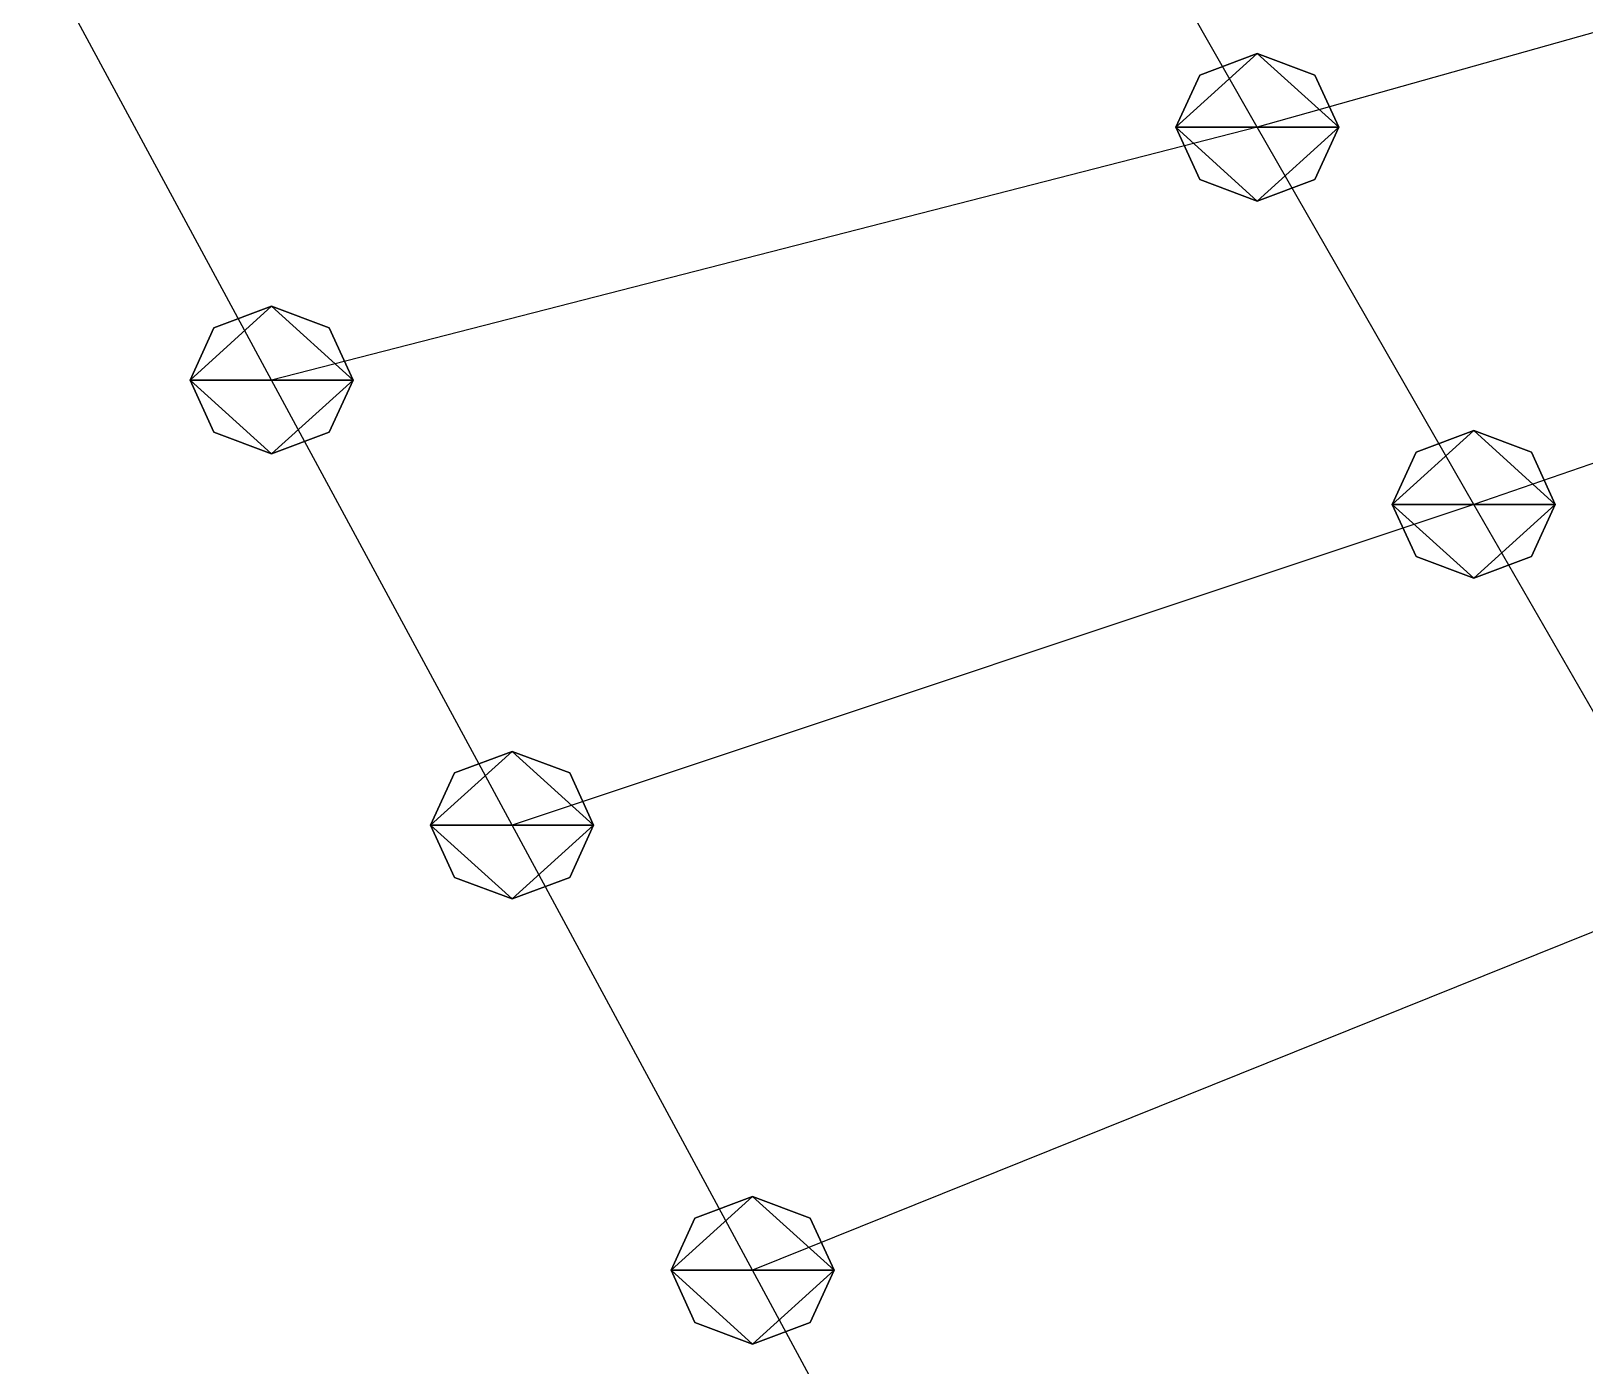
# Model space of a CAD drawing. Header units: metres. Extents: x -75 to 75, y -50 to 48.
# Drawn here: x -68.33 to -49.26, y -22.47 to -6.08 of the extents above; entities that cross this region are included whole.
import ezdxf

# ---------------------------------------------------------------- set-up
doc = ezdxf.new("R2010")
doc.units = ezdxf.units.M

msp = doc.modelspace()

# ---------------------------------------------------------------- linework, layer by layer
for p, q in [((-53.28535, -7.2626953, -217.3912), (-55.780933, -2.8836212, -215.75769)), ((-41.349464, -3.906578, -214.45413), (-53.28535, -7.2626953, -217.3912)), ((-65.38261, -10.3670845, -220.2545), (-68.33421, -4.9017105, -218.02342)), ((-53.28535, -6.356383, -217.81381), (-53.99246, -6.6218357, -217.69003)), ((-53.28535, -6.356383, -217.81381), (-53.99246, -6.6218357, -217.69003)), ((-53.28535, -6.356383, -217.81381), (-53.99246, -6.6218357, -217.69003)), ((-53.28535, -6.356383, -217.81381), (-53.99246, -6.6218357, -217.69003)), ((-52.578243, -6.6218357, -217.69003), (-53.28535, -6.356383, -217.81381)), ((-52.578243, -6.6218357, -217.69003), (-53.28535, -6.356383, -217.81381)), ((-52.578243, -6.6218357, -217.69003), (-53.28535, -6.356383, -217.81381)), ((-52.578243, -6.6218357, -217.69003), (-53.28535, -6.356383, -217.81381)), ((-53.99246, -6.6218357, -217.69003), (-54.28535, -7.2626953, -217.3912)), ((-53.99246, -6.6218357, -217.69003), (-54.28535, -7.2626953, -217.3912)), ((-53.99246, -6.6218357, -217.69003), (-54.28535, -7.2626953, -217.3912)), ((-53.99246, -6.6218357, -217.69003), (-54.28535, -7.2626953, -217.3912)), ((-52.28535, -7.2626953, -217.3912), (-52.578243, -6.6218357, -217.69003)), ((-52.28535, -7.2626953, -217.3912), (-52.578243, -6.6218357, -217.69003)), ((-52.28535, -7.2626953, -217.3912), (-52.578243, -6.6218357, -217.69003)), ((-52.28535, -7.2626953, -217.3912), (-52.578243, -6.6218357, -217.69003)), ((-53.28535, -7.2626953, -217.3912), (-65.38261, -10.3670845, -220.2545)), ((-54.28535, -7.2626953, -217.3912), (-53.99246, -7.903555, -217.09238)), ((-54.28535, -7.2626953, -217.3912), (-53.99246, -7.903555, -217.09238)), ((-54.28535, -7.2626953, -217.3912), (-53.99246, -7.903555, -217.09238)), ((-54.28535, -7.2626953, -217.3912), (-53.99246, -7.903555, -217.09238)), ((-50.62865, -11.893513, -219.09747), (-53.28535, -7.2626953, -217.3912)), ((-52.578243, -7.903555, -217.09238), (-52.28535, -7.2626953, -217.3912)), ((-52.578243, -7.903555, -217.09238), (-52.28535, -7.2626953, -217.3912)), ((-52.578243, -7.903555, -217.09238), (-52.28535, -7.2626953, -217.3912)), ((-52.578243, -7.903555, -217.09238), (-52.28535, -7.2626953, -217.3912)), ((-53.99246, -7.903555, -217.09238), (-53.28535, -8.169008, -216.9686)), ((-53.99246, -7.903555, -217.09238), (-53.28535, -8.169008, -216.9686)), ((-53.99246, -7.903555, -217.09238), (-53.28535, -8.169008, -216.9686)), ((-53.99246, -7.903555, -217.09238), (-53.28535, -8.169008, -216.9686)), ((-53.28535, -8.169008, -216.9686), (-52.578243, -7.903555, -217.09238)), ((-53.28535, -8.169008, -216.9686), (-52.578243, -7.903555, -217.09238)), ((-53.28535, -8.169008, -216.9686), (-52.578243, -7.903555, -217.09238)), ((-53.28535, -8.169008, -216.9686), (-52.578243, -7.903555, -217.09238)), ((-38.897255, -7.847496, -215.68001), (-50.62865, -11.893513, -219.09747)), ((-65.38261, -9.460772, -220.67711), (-66.089714, -9.726225, -220.55333)), ((-65.38261, -9.460772, -220.67711), (-66.089714, -9.726225, -220.55333)), ((-65.38261, -9.460772, -220.67711), (-66.089714, -9.726225, -220.55333)), ((-64.6755, -9.726225, -220.55333), (-65.38261, -9.460772, -220.67711)), ((-64.6755, -9.726225, -220.55333), (-65.38261, -9.460772, -220.67711)), ((-64.6755, -9.726225, -220.55333), (-65.38261, -9.460772, -220.67711)), ((-66.089714, -9.726225, -220.55333), (-66.38261, -10.3670845, -220.2545)), ((-66.089714, -9.726225, -220.55333), (-66.38261, -10.3670845, -220.2545)), ((-66.089714, -9.726225, -220.55333), (-66.38261, -10.3670845, -220.2545)), ((-64.38261, -10.3670845, -220.2545), (-64.6755, -9.726225, -220.55333)), ((-64.38261, -10.3670845, -220.2545), (-64.6755, -9.726225, -220.55333)), ((-64.38261, -10.3670845, -220.2545), (-64.6755, -9.726225, -220.55333)), ((-66.38261, -10.3670845, -220.2545), (-66.089714, -11.007944, -219.95567)), ((-66.38261, -10.3670845, -220.2545), (-66.089714, -11.007944, -219.95567)), ((-66.38261, -10.3670845, -220.2545), (-66.089714, -11.007944, -219.95567)), ((-62.430992, -15.8324585, -222.48558), (-65.38261, -10.3670845, -220.2545)), ((-64.6755, -11.007944, -219.95567), (-64.38261, -10.3670845, -220.2545)), ((-64.6755, -11.007944, -219.95567), (-64.38261, -10.3670845, -220.2545)), ((-64.6755, -11.007944, -219.95567), (-64.38261, -10.3670845, -220.2545)), ((-66.089714, -11.007944, -219.95567), (-65.38261, -11.273397, -219.8319)), ((-66.089714, -11.007944, -219.95567), (-65.38261, -11.273397, -219.8319)), ((-66.089714, -11.007944, -219.95567), (-65.38261, -11.273397, -219.8319)), ((-65.38261, -11.273397, -219.8319), (-64.6755, -11.007944, -219.95567)), ((-65.38261, -11.273397, -219.8319), (-64.6755, -11.007944, -219.95567)), ((-65.38261, -11.273397, -219.8319), (-64.6755, -11.007944, -219.95567)), ((-50.62865, -10.9872, -219.52008), (-51.33576, -11.252653, -219.3963)), ((-50.62865, -10.9872, -219.52008), (-51.33576, -11.252653, -219.3963)), ((-50.62865, -10.9872, -219.52008), (-51.33576, -11.252653, -219.3963)), ((-50.62865, -10.9872, -219.52008), (-51.33576, -11.252653, -219.3963)), ((-49.921543, -11.252653, -219.3963), (-50.62865, -10.9872, -219.52008)), ((-49.921543, -11.252653, -219.3963), (-50.62865, -10.9872, -219.52008)), ((-49.921543, -11.252653, -219.3963), (-50.62865, -10.9872, -219.52008)), ((-49.921543, -11.252653, -219.3963), (-50.62865, -10.9872, -219.52008)), ((-51.33576, -11.252653, -219.3963), (-51.62865, -11.893513, -219.09747)), ((-51.33576, -11.252653, -219.3963), (-51.62865, -11.893513, -219.09747)), ((-51.33576, -11.252653, -219.3963), (-51.62865, -11.893513, -219.09747)), ((-51.33576, -11.252653, -219.3963), (-51.62865, -11.893513, -219.09747)), ((-49.62865, -11.893513, -219.09747), (-49.921543, -11.252653, -219.3963)), ((-49.62865, -11.893513, -219.09747), (-49.921543, -11.252653, -219.3963)), ((-49.62865, -11.893513, -219.09747), (-49.921543, -11.252653, -219.3963)), ((-49.62865, -11.893513, -219.09747), (-49.921543, -11.252653, -219.3963)), ((-50.62865, -11.893513, -219.09747), (-62.430992, -15.8324585, -222.48558)), ((-51.62865, -11.893513, -219.09747), (-51.33576, -12.534372, -218.79865)), ((-51.62865, -11.893513, -219.09747), (-51.33576, -12.534372, -218.79865)), ((-51.62865, -11.893513, -219.09747), (-51.33576, -12.534372, -218.79865)), ((-51.62865, -11.893513, -219.09747), (-51.33576, -12.534372, -218.79865)), ((-47.901283, -16.631449, -220.83209), (-50.62865, -11.893513, -219.09747)), ((-49.921543, -12.534372, -218.79865), (-49.62865, -11.893513, -219.09747)), ((-49.921543, -12.534372, -218.79865), (-49.62865, -11.893513, -219.09747)), ((-49.921543, -12.534372, -218.79865), (-49.62865, -11.893513, -219.09747)), ((-49.921543, -12.534372, -218.79865), (-49.62865, -11.893513, -219.09747)), ((-51.33576, -12.534372, -218.79865), (-50.62865, -12.799826, -218.67487)), ((-51.33576, -12.534372, -218.79865), (-50.62865, -12.799826, -218.67487)), ((-51.33576, -12.534372, -218.79865), (-50.62865, -12.799826, -218.67487)), ((-51.33576, -12.534372, -218.79865), (-50.62865, -12.799826, -218.67487)), ((-50.62865, -12.799826, -218.67487), (-49.921543, -12.534372, -218.79865)), ((-50.62865, -12.799826, -218.67487), (-49.921543, -12.534372, -218.79865)), ((-50.62865, -12.799826, -218.67487), (-49.921543, -12.534372, -218.79865)), ((-50.62865, -12.799826, -218.67487), (-49.921543, -12.534372, -218.79865)), ((-62.430992, -14.926146, -222.90819), (-63.1381, -15.191599, -222.78441)), ((-62.430992, -14.926146, -222.90819), (-63.1381, -15.191599, -222.78441)), ((-62.430992, -14.926146, -222.90819), (-63.1381, -15.191599, -222.78441)), ((-61.723885, -15.191599, -222.78441), (-62.430992, -14.926146, -222.90819)), ((-61.723885, -15.191599, -222.78441), (-62.430992, -14.926146, -222.90819)), ((-61.723885, -15.191599, -222.78441), (-62.430992, -14.926146, -222.90819)), ((-63.1381, -15.191599, -222.78441), (-63.430992, -15.8324585, -222.48558)), ((-63.1381, -15.191599, -222.78441), (-63.430992, -15.8324585, -222.48558)), ((-63.1381, -15.191599, -222.78441), (-63.430992, -15.8324585, -222.48558)), ((-61.430992, -15.8324585, -222.48558), (-61.723885, -15.191599, -222.78441)), ((-61.430992, -15.8324585, -222.48558), (-61.723885, -15.191599, -222.78441)), ((-61.430992, -15.8324585, -222.48558), (-61.723885, -15.191599, -222.78441)), ((-63.430992, -15.8324585, -222.48558), (-63.1381, -16.473318, -222.18675)), ((-63.430992, -15.8324585, -222.48558), (-63.1381, -16.473318, -222.18675)), ((-63.430992, -15.8324585, -222.48558), (-63.1381, -16.473318, -222.18675)), ((-59.479385, -21.297832, -224.71664), (-62.430992, -15.8324585, -222.48558)), ((-61.723885, -16.473318, -222.18675), (-61.430992, -15.8324585, -222.48558)), ((-61.723885, -16.473318, -222.18675), (-61.430992, -15.8324585, -222.48558)), ((-61.723885, -16.473318, -222.18675), (-61.430992, -15.8324585, -222.48558)), ((-63.1381, -16.473318, -222.18675), (-62.430992, -16.738771, -222.06297)), ((-63.1381, -16.473318, -222.18675), (-62.430992, -16.738771, -222.06297)), ((-63.1381, -16.473318, -222.18675), (-62.430992, -16.738771, -222.06297)), ((-62.430992, -16.738771, -222.06297), (-61.723885, -16.473318, -222.18675)), ((-62.430992, -16.738771, -222.06297), (-61.723885, -16.473318, -222.18675)), ((-62.430992, -16.738771, -222.06297), (-61.723885, -16.473318, -222.18675)), ((-47.901283, -16.631449, -220.83209), (-59.479385, -21.297832, -224.71664)), ((-59.479385, -20.39152, -225.13925), (-60.186493, -20.656973, -225.01547)), ((-59.479385, -20.39152, -225.13925), (-60.186493, -20.656973, -225.01547)), ((-59.479385, -20.39152, -225.13925), (-60.186493, -20.656973, -225.01547)), ((-58.772278, -20.656973, -225.01547), (-59.479385, -20.39152, -225.13925)), ((-58.772278, -20.656973, -225.01547), (-59.479385, -20.39152, -225.13925)), ((-58.772278, -20.656973, -225.01547), (-59.479385, -20.39152, -225.13925)), ((-60.186493, -20.656973, -225.01547), (-60.479385, -21.297832, -224.71664)), ((-60.186493, -20.656973, -225.01547), (-60.479385, -21.297832, -224.71664)), ((-60.186493, -20.656973, -225.01547), (-60.479385, -21.297832, -224.71664)), ((-58.479385, -21.297832, -224.71664), (-58.772278, -20.656973, -225.01547)), ((-58.479385, -21.297832, -224.71664), (-58.772278, -20.656973, -225.01547)), ((-58.479385, -21.297832, -224.71664), (-58.772278, -20.656973, -225.01547)), ((-60.479385, -21.297832, -224.71664), (-60.186493, -21.938692, -224.41782)), ((-60.479385, -21.297832, -224.71664), (-60.186493, -21.938692, -224.41782)), ((-60.479385, -21.297832, -224.71664), (-60.186493, -21.938692, -224.41782)), ((-56.527775, -26.763206, -226.94772), (-59.479385, -21.297832, -224.71664)), ((-58.772278, -21.938692, -224.41782), (-58.479385, -21.297832, -224.71664)), ((-58.772278, -21.938692, -224.41782), (-58.479385, -21.297832, -224.71664)), ((-58.772278, -21.938692, -224.41782), (-58.479385, -21.297832, -224.71664)), ((-60.186493, -21.938692, -224.41782), (-59.479385, -22.204145, -224.29404)), ((-60.186493, -21.938692, -224.41782), (-59.479385, -22.204145, -224.29404)), ((-60.186493, -21.938692, -224.41782), (-59.479385, -22.204145, -224.29404)), ((-59.479385, -22.204145, -224.29404), (-58.772278, -21.938692, -224.41782)), ((-59.479385, -22.204145, -224.29404), (-58.772278, -21.938692, -224.41782)), ((-59.479385, -22.204145, -224.29404), (-58.772278, -21.938692, -224.41782))]:
    msp.add_line(p, q)
for points in [[(-54.28535, -7.2626953, -217.3912), (-53.99246, -6.6218357, -217.69003), (-53.28535, -6.356383, -217.81381), (-53.28525, -6.3562827, -217.8137)], [(-54.28535, -7.2626953, -217.3912), (-53.99246, -6.6218357, -217.69003), (-53.28535, -6.356383, -217.81381), (-53.28525, -6.3562827, -217.8137)], [(-54.28535, -7.2626953, -217.3912), (-53.99246, -6.6218357, -217.69003), (-53.28535, -6.356383, -217.81381), (-53.28525, -6.3562827, -217.8137)], [(-54.28535, -7.2626953, -217.3912), (-53.99246, -6.6218357, -217.69003), (-53.28535, -6.356383, -217.81381), (-53.28525, -6.3562827, -217.8137)], [(-54.28535, -7.2626953, -217.3912), (-53.28535, -6.356383, -217.81381), (-52.28535, -7.2626953, -217.3912), (-52.28525, -7.262595, -217.3911)], [(-54.28535, -7.2626953, -217.3912), (-53.28535, -6.356383, -217.81381), (-52.28535, -7.2626953, -217.3912), (-52.28525, -7.262595, -217.3911)], [(-54.28535, -7.2626953, -217.3912), (-53.28535, -6.356383, -217.81381), (-52.28535, -7.2626953, -217.3912), (-52.28525, -7.262595, -217.3911)], [(-54.28535, -7.2626953, -217.3912), (-53.28535, -6.356383, -217.81381), (-52.28535, -7.2626953, -217.3912), (-52.28525, -7.262595, -217.3911)], [(-53.28535, -6.356383, -217.81381), (-52.578243, -6.6218357, -217.69003), (-52.28535, -7.2626953, -217.3912), (-52.28525, -7.262595, -217.3911)], [(-53.28535, -6.356383, -217.81381), (-52.578243, -6.6218357, -217.69003), (-52.28535, -7.2626953, -217.3912), (-52.28525, -7.262595, -217.3911)], [(-53.28535, -6.356383, -217.81381), (-52.578243, -6.6218357, -217.69003), (-52.28535, -7.2626953, -217.3912), (-52.28525, -7.262595, -217.3911)], [(-53.28535, -6.356383, -217.81381), (-52.578243, -6.6218357, -217.69003), (-52.28535, -7.2626953, -217.3912), (-52.28525, -7.262595, -217.3911)], [(-53.28535, -8.169008, -216.9686), (-53.99246, -7.903555, -217.09238), (-54.28535, -7.2626953, -217.3912), (-54.28525, -7.262595, -217.3911)], [(-52.28535, -7.2626953, -217.3912), (-53.28535, -8.169008, -216.9686), (-54.28535, -7.2626953, -217.3912), (-54.28525, -7.262595, -217.3911)], [(-53.28535, -8.169008, -216.9686), (-53.99246, -7.903555, -217.09238), (-54.28535, -7.2626953, -217.3912), (-54.28525, -7.262595, -217.3911)], [(-52.28535, -7.2626953, -217.3912), (-53.28535, -8.169008, -216.9686), (-54.28535, -7.2626953, -217.3912), (-54.28525, -7.262595, -217.3911)], [(-53.28535, -8.169008, -216.9686), (-53.99246, -7.903555, -217.09238), (-54.28535, -7.2626953, -217.3912), (-54.28525, -7.262595, -217.3911)], [(-52.28535, -7.2626953, -217.3912), (-53.28535, -8.169008, -216.9686), (-54.28535, -7.2626953, -217.3912), (-54.28525, -7.262595, -217.3911)], [(-53.28535, -8.169008, -216.9686), (-53.99246, -7.903555, -217.09238), (-54.28535, -7.2626953, -217.3912), (-54.28525, -7.262595, -217.3911)], [(-52.28535, -7.2626953, -217.3912), (-53.28535, -8.169008, -216.9686), (-54.28535, -7.2626953, -217.3912), (-54.28525, -7.262595, -217.3911)], [(-52.28535, -7.2626953, -217.3912), (-52.578243, -7.903555, -217.09238), (-53.28535, -8.169008, -216.9686), (-53.28525, -8.168908, -216.96849)], [(-52.28535, -7.2626953, -217.3912), (-52.578243, -7.903555, -217.09238), (-53.28535, -8.169008, -216.9686), (-53.28525, -8.168908, -216.96849)], [(-52.28535, -7.2626953, -217.3912), (-52.578243, -7.903555, -217.09238), (-53.28535, -8.169008, -216.9686), (-53.28525, -8.168908, -216.96849)], [(-52.28535, -7.2626953, -217.3912), (-52.578243, -7.903555, -217.09238), (-53.28535, -8.169008, -216.9686), (-53.28525, -8.168908, -216.96849)], [(-66.38261, -10.3670845, -220.2545), (-66.089714, -9.726225, -220.55333), (-65.38261, -9.460772, -220.67711), (-65.38251, -9.460671, -220.677)], [(-66.38261, -10.3670845, -220.2545), (-66.089714, -9.726225, -220.55333), (-65.38261, -9.460772, -220.67711), (-65.38251, -9.460671, -220.677)], [(-66.38261, -10.3670845, -220.2545), (-66.089714, -9.726225, -220.55333), (-65.38261, -9.460772, -220.67711), (-65.38251, -9.460671, -220.677)], [(-66.38261, -10.3670845, -220.2545), (-65.38261, -9.460772, -220.67711), (-64.38261, -10.3670845, -220.2545), (-64.38251, -10.366984, -220.2544)], [(-66.38261, -10.3670845, -220.2545), (-65.38261, -9.460772, -220.67711), (-64.38261, -10.3670845, -220.2545), (-64.38251, -10.366984, -220.2544)], [(-66.38261, -10.3670845, -220.2545), (-65.38261, -9.460772, -220.67711), (-64.38261, -10.3670845, -220.2545), (-64.38251, -10.366984, -220.2544)], [(-65.38261, -9.460772, -220.67711), (-64.6755, -9.726225, -220.55333), (-64.38261, -10.3670845, -220.2545), (-64.38251, -10.366984, -220.2544)], [(-65.38261, -9.460772, -220.67711), (-64.6755, -9.726225, -220.55333), (-64.38261, -10.3670845, -220.2545), (-64.38251, -10.366984, -220.2544)], [(-65.38261, -9.460772, -220.67711), (-64.6755, -9.726225, -220.55333), (-64.38261, -10.3670845, -220.2545), (-64.38251, -10.366984, -220.2544)], [(-65.38261, -11.273397, -219.8319), (-66.089714, -11.007944, -219.95567), (-66.38261, -10.3670845, -220.2545), (-66.38251, -10.366984, -220.2544)], [(-64.38261, -10.3670845, -220.2545), (-65.38261, -11.273397, -219.8319), (-66.38261, -10.3670845, -220.2545), (-66.38251, -10.366984, -220.2544)], [(-65.38261, -11.273397, -219.8319), (-66.089714, -11.007944, -219.95567), (-66.38261, -10.3670845, -220.2545), (-66.38251, -10.366984, -220.2544)], [(-64.38261, -10.3670845, -220.2545), (-65.38261, -11.273397, -219.8319), (-66.38261, -10.3670845, -220.2545), (-66.38251, -10.366984, -220.2544)], [(-65.38261, -11.273397, -219.8319), (-66.089714, -11.007944, -219.95567), (-66.38261, -10.3670845, -220.2545), (-66.38251, -10.366984, -220.2544)], [(-64.38261, -10.3670845, -220.2545), (-65.38261, -11.273397, -219.8319), (-66.38261, -10.3670845, -220.2545), (-66.38251, -10.366984, -220.2544)], [(-64.38261, -10.3670845, -220.2545), (-64.6755, -11.007944, -219.95567), (-65.38261, -11.273397, -219.8319), (-65.38251, -11.273297, -219.83179)], [(-64.38261, -10.3670845, -220.2545), (-64.6755, -11.007944, -219.95567), (-65.38261, -11.273397, -219.8319), (-65.38251, -11.273297, -219.83179)], [(-64.38261, -10.3670845, -220.2545), (-64.6755, -11.007944, -219.95567), (-65.38261, -11.273397, -219.8319), (-65.38251, -11.273297, -219.83179)], [(-51.62865, -11.893513, -219.09747), (-51.33576, -11.252653, -219.3963), (-50.62865, -10.9872, -219.52008), (-50.62855, -10.9871, -219.51997)], [(-51.62865, -11.893513, -219.09747), (-51.33576, -11.252653, -219.3963), (-50.62865, -10.9872, -219.52008), (-50.62855, -10.9871, -219.51997)], [(-51.62865, -11.893513, -219.09747), (-51.33576, -11.252653, -219.3963), (-50.62865, -10.9872, -219.52008), (-50.62855, -10.9871, -219.51997)], [(-51.62865, -11.893513, -219.09747), (-51.33576, -11.252653, -219.3963), (-50.62865, -10.9872, -219.52008), (-50.62855, -10.9871, -219.51997)], [(-51.62865, -11.893513, -219.09747), (-50.62865, -10.9872, -219.52008), (-49.62865, -11.893513, -219.09747), (-49.62855, -11.893413, -219.09737)], [(-51.62865, -11.893513, -219.09747), (-50.62865, -10.9872, -219.52008), (-49.62865, -11.893513, -219.09747), (-49.62855, -11.893413, -219.09737)], [(-51.62865, -11.893513, -219.09747), (-50.62865, -10.9872, -219.52008), (-49.62865, -11.893513, -219.09747), (-49.62855, -11.893413, -219.09737)], [(-51.62865, -11.893513, -219.09747), (-50.62865, -10.9872, -219.52008), (-49.62865, -11.893513, -219.09747), (-49.62855, -11.893413, -219.09737)], [(-50.62865, -10.9872, -219.52008), (-49.921543, -11.252653, -219.3963), (-49.62865, -11.893513, -219.09747), (-49.62855, -11.893413, -219.09737)], [(-50.62865, -10.9872, -219.52008), (-49.921543, -11.252653, -219.3963), (-49.62865, -11.893513, -219.09747), (-49.62855, -11.893413, -219.09737)], [(-50.62865, -10.9872, -219.52008), (-49.921543, -11.252653, -219.3963), (-49.62865, -11.893513, -219.09747), (-49.62855, -11.893413, -219.09737)], [(-50.62865, -10.9872, -219.52008), (-49.921543, -11.252653, -219.3963), (-49.62865, -11.893513, -219.09747), (-49.62855, -11.893413, -219.09737)], [(-50.62865, -12.799826, -218.67487), (-51.33576, -12.534372, -218.79865), (-51.62865, -11.893513, -219.09747), (-51.62855, -11.893413, -219.09737)], [(-49.62865, -11.893513, -219.09747), (-50.62865, -12.799826, -218.67487), (-51.62865, -11.893513, -219.09747), (-51.62855, -11.893413, -219.09737)], [(-50.62865, -12.799826, -218.67487), (-51.33576, -12.534372, -218.79865), (-51.62865, -11.893513, -219.09747), (-51.62855, -11.893413, -219.09737)], [(-49.62865, -11.893513, -219.09747), (-50.62865, -12.799826, -218.67487), (-51.62865, -11.893513, -219.09747), (-51.62855, -11.893413, -219.09737)], [(-50.62865, -12.799826, -218.67487), (-51.33576, -12.534372, -218.79865), (-51.62865, -11.893513, -219.09747), (-51.62855, -11.893413, -219.09737)], [(-49.62865, -11.893513, -219.09747), (-50.62865, -12.799826, -218.67487), (-51.62865, -11.893513, -219.09747), (-51.62855, -11.893413, -219.09737)], [(-50.62865, -12.799826, -218.67487), (-51.33576, -12.534372, -218.79865), (-51.62865, -11.893513, -219.09747), (-51.62855, -11.893413, -219.09737)], [(-49.62865, -11.893513, -219.09747), (-50.62865, -12.799826, -218.67487), (-51.62865, -11.893513, -219.09747), (-51.62855, -11.893413, -219.09737)], [(-49.62865, -11.893513, -219.09747), (-49.921543, -12.534372, -218.79865), (-50.62865, -12.799826, -218.67487), (-50.62855, -12.799726, -218.67476)], [(-49.62865, -11.893513, -219.09747), (-49.921543, -12.534372, -218.79865), (-50.62865, -12.799826, -218.67487), (-50.62855, -12.799726, -218.67476)], [(-49.62865, -11.893513, -219.09747), (-49.921543, -12.534372, -218.79865), (-50.62865, -12.799826, -218.67487), (-50.62855, -12.799726, -218.67476)], [(-49.62865, -11.893513, -219.09747), (-49.921543, -12.534372, -218.79865), (-50.62865, -12.799826, -218.67487), (-50.62855, -12.799726, -218.67476)], [(-63.430992, -15.8324585, -222.48558), (-63.1381, -15.191599, -222.78441), (-62.430992, -14.926146, -222.90819), (-62.430893, -14.926045, -222.90808)], [(-63.430992, -15.8324585, -222.48558), (-63.1381, -15.191599, -222.78441), (-62.430992, -14.926146, -222.90819), (-62.430893, -14.926045, -222.90808)], [(-63.430992, -15.8324585, -222.48558), (-63.1381, -15.191599, -222.78441), (-62.430992, -14.926146, -222.90819), (-62.430893, -14.926045, -222.90808)], [(-63.430992, -15.8324585, -222.48558), (-62.430992, -14.926146, -222.90819), (-61.430992, -15.8324585, -222.48558), (-61.430893, -15.832358, -222.48547)], [(-63.430992, -15.8324585, -222.48558), (-62.430992, -14.926146, -222.90819), (-61.430992, -15.8324585, -222.48558), (-61.430893, -15.832358, -222.48547)], [(-63.430992, -15.8324585, -222.48558), (-62.430992, -14.926146, -222.90819), (-61.430992, -15.8324585, -222.48558), (-61.430893, -15.832358, -222.48547)], [(-62.430992, -14.926146, -222.90819), (-61.723885, -15.191599, -222.78441), (-61.430992, -15.8324585, -222.48558), (-61.430893, -15.832358, -222.48547)], [(-62.430992, -14.926146, -222.90819), (-61.723885, -15.191599, -222.78441), (-61.430992, -15.8324585, -222.48558), (-61.430893, -15.832358, -222.48547)], [(-62.430992, -14.926146, -222.90819), (-61.723885, -15.191599, -222.78441), (-61.430992, -15.8324585, -222.48558), (-61.430893, -15.832358, -222.48547)], [(-62.430992, -16.738771, -222.06297), (-63.1381, -16.473318, -222.18675), (-63.430992, -15.8324585, -222.48558), (-63.430893, -15.832358, -222.48547)], [(-61.430992, -15.8324585, -222.48558), (-62.430992, -16.738771, -222.06297), (-63.430992, -15.8324585, -222.48558), (-63.430893, -15.832358, -222.48547)], [(-62.430992, -16.738771, -222.06297), (-63.1381, -16.473318, -222.18675), (-63.430992, -15.8324585, -222.48558), (-63.430893, -15.832358, -222.48547)], [(-61.430992, -15.8324585, -222.48558), (-62.430992, -16.738771, -222.06297), (-63.430992, -15.8324585, -222.48558), (-63.430893, -15.832358, -222.48547)], [(-62.430992, -16.738771, -222.06297), (-63.1381, -16.473318, -222.18675), (-63.430992, -15.8324585, -222.48558), (-63.430893, -15.832358, -222.48547)], [(-61.430992, -15.8324585, -222.48558), (-62.430992, -16.738771, -222.06297), (-63.430992, -15.8324585, -222.48558), (-63.430893, -15.832358, -222.48547)], [(-61.430992, -15.8324585, -222.48558), (-61.723885, -16.473318, -222.18675), (-62.430992, -16.738771, -222.06297), (-62.430893, -16.738672, -222.06287)], [(-61.430992, -15.8324585, -222.48558), (-61.723885, -16.473318, -222.18675), (-62.430992, -16.738771, -222.06297), (-62.430893, -16.738672, -222.06287)], [(-61.430992, -15.8324585, -222.48558), (-61.723885, -16.473318, -222.18675), (-62.430992, -16.738771, -222.06297), (-62.430893, -16.738672, -222.06287)], [(-60.479385, -21.297832, -224.71664), (-60.186493, -20.656973, -225.01547), (-59.479385, -20.39152, -225.13925), (-59.479286, -20.39142, -225.13914)], [(-60.479385, -21.297832, -224.71664), (-60.186493, -20.656973, -225.01547), (-59.479385, -20.39152, -225.13925), (-59.479286, -20.39142, -225.13914)], [(-60.479385, -21.297832, -224.71664), (-60.186493, -20.656973, -225.01547), (-59.479385, -20.39152, -225.13925), (-59.479286, -20.39142, -225.13914)], [(-60.479385, -21.297832, -224.71664), (-59.479385, -20.39152, -225.13925), (-58.479385, -21.297832, -224.71664), (-58.479286, -21.297733, -224.71654)], [(-60.479385, -21.297832, -224.71664), (-59.479385, -20.39152, -225.13925), (-58.479385, -21.297832, -224.71664), (-58.479286, -21.297733, -224.71654)], [(-60.479385, -21.297832, -224.71664), (-59.479385, -20.39152, -225.13925), (-58.479385, -21.297832, -224.71664), (-58.479286, -21.297733, -224.71654)], [(-59.479385, -20.39152, -225.13925), (-58.772278, -20.656973, -225.01547), (-58.479385, -21.297832, -224.71664), (-58.479286, -21.297733, -224.71654)], [(-59.479385, -20.39152, -225.13925), (-58.772278, -20.656973, -225.01547), (-58.479385, -21.297832, -224.71664), (-58.479286, -21.297733, -224.71654)], [(-59.479385, -20.39152, -225.13925), (-58.772278, -20.656973, -225.01547), (-58.479385, -21.297832, -224.71664), (-58.479286, -21.297733, -224.71654)], [(-59.479385, -22.204145, -224.29404), (-60.186493, -21.938692, -224.41782), (-60.479385, -21.297832, -224.71664), (-60.479286, -21.297733, -224.71654)], [(-58.479385, -21.297832, -224.71664), (-59.479385, -22.204145, -224.29404), (-60.479385, -21.297832, -224.71664), (-60.479286, -21.297733, -224.71654)], [(-59.479385, -22.204145, -224.29404), (-60.186493, -21.938692, -224.41782), (-60.479385, -21.297832, -224.71664), (-60.479286, -21.297733, -224.71654)], [(-58.479385, -21.297832, -224.71664), (-59.479385, -22.204145, -224.29404), (-60.479385, -21.297832, -224.71664), (-60.479286, -21.297733, -224.71654)], [(-59.479385, -22.204145, -224.29404), (-60.186493, -21.938692, -224.41782), (-60.479385, -21.297832, -224.71664), (-60.479286, -21.297733, -224.71654)], [(-58.479385, -21.297832, -224.71664), (-59.479385, -22.204145, -224.29404), (-60.479385, -21.297832, -224.71664), (-60.479286, -21.297733, -224.71654)], [(-58.479385, -21.297832, -224.71664), (-58.772278, -21.938692, -224.41782), (-59.479385, -22.204145, -224.29404), (-59.479286, -22.204046, -224.29393)], [(-58.479385, -21.297832, -224.71664), (-58.772278, -21.938692, -224.41782), (-59.479385, -22.204145, -224.29404), (-59.479286, -22.204046, -224.29393)], [(-58.479385, -21.297832, -224.71664), (-58.772278, -21.938692, -224.41782), (-59.479385, -22.204145, -224.29404), (-59.479286, -22.204046, -224.29393)]]:
    msp.add_3dface(points)

doc.saveas('drawing.dxf')
